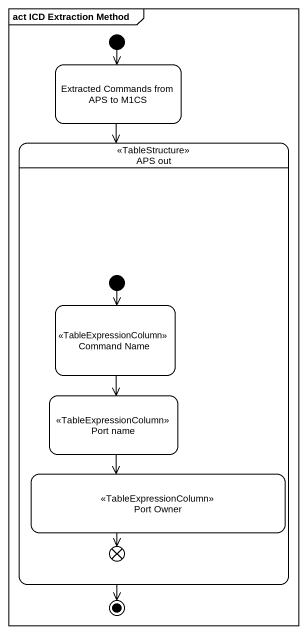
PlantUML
@startuml
mainframe act ICD Extraction Method
hide empty description
state "Extracted Commands from APS to M1CS" as Extracted_Commands_from_APS
state "APS out" as APS_out <<TableStructure>> {
  state "Command Name" as Command_Name <<TableExpressionColumn>>
  state "Port name" as Port_name <<TableExpressionColumn>>
  state "Port Owner" as Port_Owner <<TableExpressionColumn>>
  state flowfinal1 <<end>>
  [*] --> Command_Name
}
[*] --> Extracted_Commands_from_APS
Extracted_Commands_from_APS --> APS_out
Command_Name --> Port_name
Port_name --> Port_Owner
Port_Owner --> flowfinal1
APS_out --> [*]
@enduml
